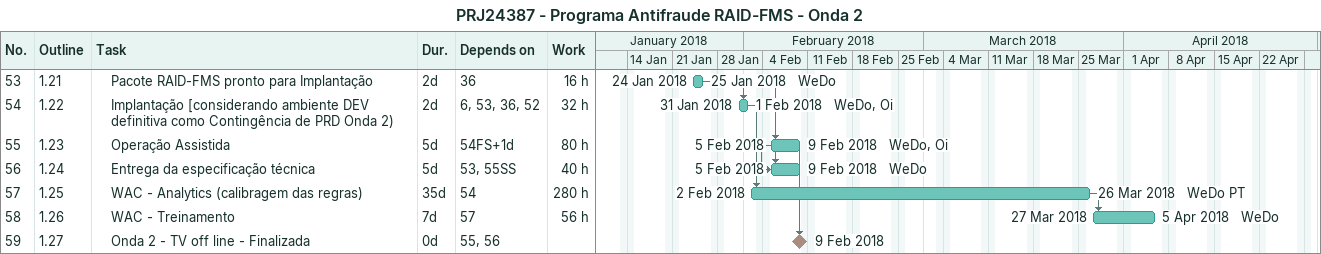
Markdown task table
PRJ24387 - Programa Antifraude RAID-FMS - Onda 2

| ID | WBS | Task | Duration | Start | Finish | Predecessors | Resources | Work (h) |
|---|---|---|---|---|---|---|---|---|
| 53 | 1.21 | Pacote RAID-FMS pronto para Implantação | 2d | 2018-01-24 | 2018-01-25 | 36 | WeDo | 16 |
| 54 | 1.22 | Implantação [considerando ambiente DEV definitiva como Contingência de PRD Onda 2) | 2d | 2018-01-31 | 2018-02-01 | 6, 53, 36, 52 | WeDo, Oi | 32 |
| 55 | 1.23 | Operação Assistida | 5d | 2018-02-05 | 2018-02-09 | 54FS+1d | WeDo, Oi | 80 |
| 56 | 1.24 | Entrega da especificação técnica | 5d | 2018-02-05 | 2018-02-09 | 53, 55SS | WeDo | 40 |
| 57 | 1.25 | WAC - Analytics (calibragem das regras) | 35d | 2018-02-02 | 2018-03-26 | 54 | WeDo PT | 280 |
| 58 | 1.26 | WAC - Treinamento | 7d | 2018-03-27 | 2018-04-05 | 57 | WeDo | 56 |
| 59 | 1.27 | Onda 2 - TV off line - Finalizada | 0d | 2018-02-09 | 2018-02-09 | 55, 56 |  |  |
